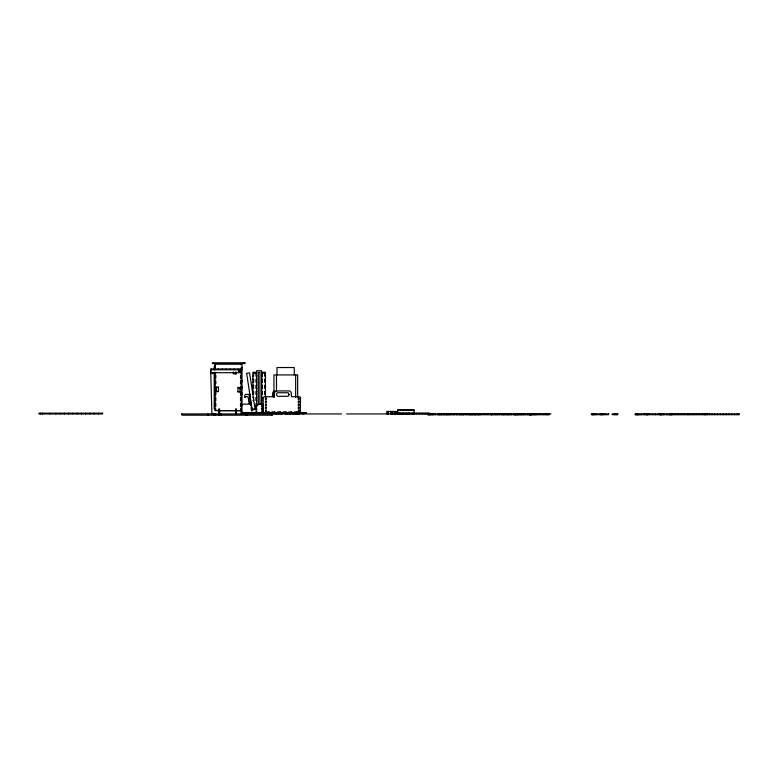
<?xml version="1.0" encoding="UTF-8"?>
<svg xmlns="http://www.w3.org/2000/svg" width="778" height="778" viewBox="0 0 778 778"><rect width="100%" height="100%" fill="white"/><g stroke="black" fill="none" stroke-linecap="round" stroke-linejoin="round"><path stroke-width="1.17" d="M263.236 413.069L263.236 405.892A1.78 1.78 0 0 0 261.457 404.113A8.821 8.821 0 0 0 256.448 405.669L255.952 405.669M300.279 412.758L300.522 397.996A1.293 1.293 0 0 0 299.229 396.702L291.4 396.702L291.186 392.365L289.795 390.926L275.772 390.945L274.498 392.705L274.381 396.702L264.714 396.702A1.478 1.478 0 0 0 263.236 398.171L263.236 412.933M289.134 394.543L288.152 396.303L277.532 396.303L276.618 395.205A3.083 3.083 0 0 1 276.618 393.843L277.532 392.744L288.152 392.744L289.134 394.524M215.088 365.923L215.166 366.701M215.059 365.641L215.059 366.924M249.855 394.582L249.125 394.689L250.808 405.853L251.547 405.746M249.534 397.383L250.263 397.276M249.738 398.725L250.467 398.618M250.137 401.419L250.876 401.312M250.341 402.761L251.08 402.654M251.809 407.487L251.08 407.594L251.557 410.803L252.296 410.696L246.636 373.304L249.573 372.866L254.999 408.751M252.062 409.199L255.836 408.625L255.943 409.354M252.179 409.928L255.952 409.354M274.157 390.926L272.767 392.365L272.553 396.702M215.078 364.055L241.997 364.055L241.997 413.925M215.078 366.282L214.339 366.282L214.339 369.735M214.339 367.051L215.078 367.051M241.997 367.43L241.258 367.43L241.258 368.996M214.339 367.547L215.078 367.547M241.997 368.996L210.643 368.996L211.869 413.186L212.618 413.935M241.997 369.735L210.634 369.735L210.76 372.701L241.258 372.701M239.78 370.727L238.438 370.61L238.438 371.349L241.258 371.349M241.258 370.61L239.673 370.61M256.691 372.331L252.869 372.331L252.869 394.407L253.609 394.407L253.609 391.353L252.869 391.353M215.827 372.536L215.078 372.536L215.078 410.638L241.258 410.638L236.366 410.638M241.258 372.536L240.519 372.536L240.519 370.328M253.628 373.07L255.952 373.07M262.39 373.07L264.714 373.07M212.238 373.683L212.987 373.683M215.078 375.346L215.827 375.346L215.827 378.147L215.078 378.147M241.258 375.346L240.519 375.346L240.519 378.147L241.258 378.147M252.869 376.124L253.628 376.124L253.609 372.331M256.691 376.124L255.952 376.124L255.952 372.331M261.651 376.124L262.39 376.124L262.39 372.331M265.463 376.124L264.714 376.124L264.714 372.331M252.869 379.168L253.628 379.168L253.609 382.212L252.869 382.212M256.691 379.168L255.952 379.168L255.952 382.212L256.691 382.212M261.651 379.168L262.39 379.168L262.39 382.212L261.651 382.212M265.463 379.168L264.714 379.168L264.714 382.212L265.463 382.212M241.258 380.578L241.997 380.578M215.078 380.948L215.827 380.948L215.827 383.749L215.078 383.749M241.258 380.948L240.519 380.948L240.519 383.749L241.258 383.749M241.258 381.91L241.997 381.92M252.869 385.266L253.628 385.266L253.609 388.31L252.869 388.31M256.691 385.266L255.952 385.266L255.952 388.31L256.691 388.31M261.651 385.266L262.39 385.266L262.39 388.31L261.651 388.31M265.463 385.266L264.714 385.266L264.714 388.31L265.463 388.31M215.078 386.559L215.827 386.559L215.827 389.36L215.078 389.36M241.258 386.559L240.519 386.559L240.519 389.36L241.258 389.36M241.258 386.754L241.997 386.754M216.488 387.395L218.462 387.395M237.971 387.648L239.945 387.648M241.258 388.086L241.997 388.086M241.258 388.086L241.997 388.086M215.827 388.582L216.488 388.582M215.827 390.916L216.488 390.916M216.488 391.47L218.462 391.47M256.691 391.353L255.952 391.353L255.952 394.407L256.691 394.407M261.651 391.353L262.39 391.353L262.39 394.407L261.651 394.407M265.463 391.353L264.714 391.353L264.714 394.407L265.463 394.407M237.971 391.713L239.945 391.713M215.078 392.161L215.827 392.161L215.827 394.971L215.078 394.971M241.258 392.161L240.519 392.161L240.519 394.971L241.258 394.971M241.258 392.929L241.997 392.919M241.258 394.261L241.997 394.261M250.39 394.407L246.072 394.407A1.332 1.332 0 0 0 244.739 395.739L244.739 397.451L245.478 397.451A1.43 1.43 0 0 1 248.192 397.451L249.145 403.743M252.889 397.451L253.628 397.451L253.609 400.495L252.889 400.495M256.691 397.451L255.952 397.451L255.952 400.495L256.691 400.495M261.651 397.451L262.39 397.451L262.39 400.495L261.651 400.495M215.078 397.772L215.827 397.772L215.827 400.573L215.078 400.573M241.258 397.772L240.519 397.772L240.519 400.573L241.258 400.573M215.078 403.374L215.827 403.374L215.827 406.184L215.078 406.184M241.258 403.374L240.519 403.374L240.519 406.184L241.258 406.184M256.691 403.549L255.952 403.549L255.952 409.88L256.691 409.88L256.691 408.479L255.952 408.479M262.39 403.549L261.651 403.549L261.651 372.331L265.463 372.331L265.463 397.451M250.545 404.113L243.456 404.113A1.459 1.459 0 0 0 241.997 405.571M255.952 406.593L256.691 406.593M255.952 407.069L256.691 407.069L256.691 370.727L261.505 370.727L261.505 404.181M215.078 408.985L215.827 408.985L215.827 410.638M241.258 408.985L240.519 408.985L240.519 410.638M218.832 409.773L219.571 409.773M235.627 409.773L236.366 409.773M397.587 410.483L399.095 410.483L399.095 409.743M414.139 410.483L412.632 410.483L412.632 409.743M218.832 412.359L219.571 412.359M235.627 412.359L236.366 412.359M218.832 412.457L219.571 412.457M235.627 412.457L236.366 412.457M218.832 412.943L219.571 412.943M235.627 412.943L236.366 412.943M241.258 412.943L241.997 412.943M242.639 413.196L303.79 413.196L303.79 413.935M391.47 413.196L430.039 413.196L430.02 414.674M242.639 413.264L306.338 413.264L306.338 412.525L242.639 412.525L242.639 413.935M181.498 413.935L341.484 413.935M346.618 413.935L550.98 413.935M641.325 414.431L639.749 414.674M666.658 414.431L668.234 414.674M427.56 414.674L427.54 413.935L427.511 414.674L549.492 414.674L549.492 413.935M219.571 410.628L235.627 410.638M215.078 409.763L214.222 408.897L214.222 372.108M738.361 413.935L738.361 414.674M737.029 413.935L737.029 414.674M734.461 413.935L734.461 414.674M731.651 413.935L731.651 414.674M728.84 413.935L728.84 414.674M726.03 413.935L726.03 414.674M723.219 413.935L723.219 414.674M720.409 413.935L720.409 414.674M717.598 413.935L717.598 414.674M714.788 413.935L714.788 414.674M711.977 413.935L711.977 414.674M709.166 413.935L709.166 414.674M707.591 413.935L707.591 414.674M706.259 413.935L706.259 414.674M705.52 413.935L705.52 414.674M705.033 413.935L705.033 414.674M704.294 413.935L704.294 414.674M704.022 413.935L704.022 414.674M702.515 413.935L702.524 414.674M701.027 413.935L701.017 414.674M699.519 413.935L699.519 414.674M698.022 413.935L698.022 414.674M696.524 413.935L696.524 414.674M695.017 413.935L695.017 414.674M693.519 413.935L693.519 414.674M692.021 413.935L692.021 414.674M690.524 413.935L690.524 414.674M689.016 413.935L689.026 414.674M688.53 413.935L688.53 414.674M687.791 413.935L687.791 414.674M687.519 413.935L687.519 414.674M686.021 413.935L686.021 414.674M684.523 413.935L684.523 414.674M683.026 413.935L683.016 414.674M681.518 413.935L681.528 414.674M680.021 413.935L680.021 414.674M678.523 413.935L678.523 414.674M677.025 413.935L677.025 414.674M675.528 413.935L675.528 414.674M674.02 413.935L674.02 414.674M672.737 413.935L672.737 414.674M672.523 413.935L672.523 414.674M671.521 413.935L671.521 414.674M671.385 413.935L671.443 414.674M671.258 413.935L671.258 414.674M671.044 413.935L671.044 414.674M670.519 413.935L670.519 414.674M670.305 413.935L670.305 414.674M670.082 413.935L670.082 414.674M669.566 413.935L669.566 414.674M669.265 413.935L669.187 414.674M666.629 413.935L666.658 414.674M663.624 413.935L663.624 414.674M662.02 413.935L662.02 414.674M661.378 413.935L661.329 414.674M661.154 413.935L661.232 414.674M661.037 413.935L661.037 414.674M660.862 413.935L660.862 414.674M660.755 413.935L660.629 414.674M660.503 413.935L660.503 414.674M660.376 413.935L660.376 414.674M659.773 413.935L659.773 414.674M658.227 413.935L658.188 414.674M655.416 413.935L655.416 414.674M655.377 413.935L655.377 414.674M652.567 413.935L652.606 414.674M649.756 413.935L649.795 414.674M648.21 413.935L648.21 414.674M647.607 413.935L647.481 414.674M647.354 413.935L647.354 414.674M647.228 413.935L647.228 414.674M647.121 413.935L646.975 414.674L646.917 413.935M646.693 413.935L646.654 414.674M646.606 413.935L646.635 414.674M645.964 413.935L645.964 414.674M644.359 413.935L644.359 414.674M644.165 413.935L644.135 414.674M641.354 413.935L641.325 414.674M638.719 413.935L638.796 414.674M638.417 413.935L638.417 414.674M637.902 413.935L637.902 414.674M637.678 413.935L637.678 414.674M637.464 413.935L637.464 414.674M636.939 413.935L636.939 414.674M636.725 413.935L636.725 414.674M636.462 413.935L636.599 414.674M635.48 413.935L635.48 414.674M635.461 413.935L635.461 414.674M616.983 413.935L616.983 414.674M616.497 413.935L616.497 414.674M615.038 413.935L615.038 414.674M614.299 413.935L614.299 414.674M605.245 413.935L605.245 414.674M603.679 413.935L603.679 414.674M602.94 413.935L602.94 414.674M602.366 413.935L602.366 414.674M602.065 413.935L602.065 414.674M601.326 413.935L601.326 414.674M601.034 413.935L601.034 414.674M600.723 413.935L600.723 414.674M599.974 413.935L599.974 414.674M596.6 413.935L596.6 414.674M595.044 413.935L595.044 414.674M594.295 413.935L594.295 414.674M593.721 413.935L593.721 414.674M593.42 413.935L593.42 414.674M592.68 413.935L592.68 414.674M592.389 413.935L592.389 414.674M592.077 413.935L592.077 414.674M548.723 413.935L548.723 414.674M548.227 413.935L548.227 414.674M547.342 413.935L547.342 414.674M546.778 413.935L546.778 414.674M546.603 413.935L546.603 414.674M546.039 413.935L546.039 414.674M544.872 413.935L544.872 414.674M543.812 413.935L543.812 414.674M543.112 413.935L543.112 414.674M541.342 413.935L541.342 414.674M539.981 413.935L539.981 414.674M538.619 413.935L538.619 414.674M537.394 413.935L537.394 414.674M536.548 413.935L536.548 414.674M536.217 413.935L536.217 414.674M535.906 413.935L535.906 414.674M535.468 413.935L535.468 414.674M534.875 413.935L534.875 414.674M534.544 413.935L534.544 414.674M533.445 413.935L533.445 414.674M533.241 413.935L533.241 414.674M533.183 413.935L533.183 414.674M532.755 413.935L532.755 414.674M531.821 413.935L531.821 414.674M531.617 413.935L531.656 414.674M531.423 413.935L531.423 414.674M531.218 413.935L531.218 414.674M531.014 413.935L531.014 414.674M530.917 413.935L530.917 414.674M530.684 413.935L530.606 414.674M530.538 413.935L530.479 414.674M530.401 413.935L530.275 414.674M529.876 413.935L529.876 414.674M529.672 414.674L529.672 413.935L529.487 414.674M529.448 413.935L529.448 414.674M528.962 413.935L528.962 414.674M528.067 414.674L528.067 413.935L527.873 414.674M527.328 413.935L527.328 414.674M525.539 413.935L525.539 414.674M524.994 413.935L524.994 414.674M524.255 413.935L524.255 414.674M523.38 413.935L523.38 414.674M523.205 413.935L523.205 414.674M523.01 413.935L523.088 414.674M522.369 413.935L522.369 414.674M521.6 413.935L521.591 414.674M521.124 413.935L521.124 414.674M521.017 413.935L521.017 414.674M520.249 413.935L520.249 414.674M520.2 413.935L520.2 414.674M519.694 413.935L519.665 414.674M518.8 413.935L518.8 414.674M518.761 413.935L518.761 414.674M518.138 413.935L518.138 414.674M517.808 413.935L517.915 414.674M517.642 413.935L517.642 414.674M517.389 413.935L517.389 414.674M516.816 413.935L516.816 414.674M516.514 413.935L516.514 414.674M516.213 413.935L515.892 414.674M515.775 413.935L515.775 414.674M515.551 413.935L515.551 414.674M515.483 413.935L515.483 414.674M515.172 413.935L515.172 414.674M514.871 413.935L514.871 414.674M514.433 413.935L514.433 414.674M514.132 413.935L514.132 414.674M513.684 413.935L513.684 414.674M511.603 413.935L511.603 414.674M510.971 413.935L510.971 414.674M510.378 413.935L510.378 414.674M509.989 413.935L509.989 414.674M509.512 413.935L509.512 414.674M508.754 413.935L508.754 414.674M508.277 413.935L508.277 414.674M507.908 413.935L507.908 414.674M507.655 413.935L507.655 414.674M507.538 413.935L507.538 414.674M507.159 413.935L507.159 414.674M505.933 413.935L505.933 414.674M505.671 413.935L505.671 414.674M504.445 413.935L504.445 414.674M504.066 413.935L504.066 414.674M503.327 413.935L503.327 414.674M502.092 413.935L502.092 414.674M501.353 413.935L501.353 414.674M501.226 413.935L501.226 414.674M499.748 413.935L499.748 414.674M498.387 413.935L498.387 414.674M497.648 413.935L497.648 414.674M497.473 413.935L497.473 414.674M496.734 413.935L496.734 414.674M495.8 413.935L495.8 414.674M495.401 413.935L495.401 414.674M494.166 413.935L494.166 414.674M493.573 413.935L493.573 414.674M492.523 413.935L492.591 414.674M491.959 413.935L491.959 414.674M491.784 413.935L491.852 414.674M491.599 413.935L491.579 414.674M491.531 413.935L491.531 414.674M491.21 413.935L491.21 414.674M490.519 413.935L490.471 414.674M488.817 413.935L488.817 414.674M487.427 413.935L487.427 414.674M485.861 413.935L485.861 414.674M484.383 413.935L484.383 414.674M482.895 413.935L482.895 414.674M481.329 413.935L481.329 414.674M480.687 413.935L480.687 414.674M480.211 413.935L480.211 414.674M479.929 413.935L479.929 414.674M479.725 413.935L479.725 414.674M478.947 413.935L478.985 414.674M478.626 413.935L478.713 414.674M478.285 413.935L478.285 414.674M478.081 413.935L478.052 414.674M477.391 413.935L477.391 414.674M477.215 413.935L477.206 414.674M476.972 413.935L476.972 414.674M475.718 413.935L475.718 414.674M475.611 413.935L475.611 414.674M475.241 413.935L475.241 414.674M475.057 413.935L475.057 414.674M474.21 413.935L474.21 414.674M474.006 413.935L474.006 414.674M472.713 413.935L472.713 414.674M472.45 413.935L472.45 414.674M472.188 413.935L472.188 414.674M471.711 413.935L471.711 414.674M471.215 413.935L471.215 414.674M471.04 413.935L471.04 414.674M470.641 413.935L470.641 414.674M469.902 413.935L469.902 414.674M469.718 413.935L469.718 414.674M469.63 413.935L469.63 414.674M469.144 413.935L469.144 414.674M468.22 413.935L468.21 414.674M468.132 413.935L468.084 414.674M466.712 413.935L466.625 414.674M466.1 413.935L466.1 414.674M465.215 413.935L465.127 414.674L465.118 413.935M463.717 413.935L463.717 414.674M463.63 413.935L463.63 414.674M463.377 413.935L463.377 414.674M463.046 413.935L463.046 414.674M462.151 413.935L462.151 414.674M462.035 413.935L462.035 414.674M461.296 413.935L461.296 414.674M460.868 413.935L460.868 414.674M460.625 413.935L460.625 414.674M460.002 413.935L460.002 414.674M459.535 413.935L459.535 414.674M459.127 413.935L459.195 414.674M457.629 413.935L457.629 414.674M457.406 413.935L457.406 414.674M456.958 413.935L456.958 414.674M456.229 413.935L456.229 414.674L456.132 413.935M454.634 413.935L454.595 414.674M453.905 413.935L453.905 414.674M451.785 413.935L451.785 414.674M450.861 413.935L450.861 414.674M450.686 413.935L450.686 414.674M450.306 413.935L450.306 414.674M449.606 413.935L449.606 414.674M448.974 413.935L448.974 414.674M448.527 413.935L448.517 414.674M448.196 413.935L448.196 414.674M447.34 413.935L447.34 414.674M447.185 413.935L447.185 414.674M446.737 413.935L446.737 414.674M446.562 413.935L446.64 414.674M446.416 413.935L446.455 414.674M446.164 413.935L446.164 414.674M445.23 413.935L445.23 414.674M444.705 413.935L444.822 414.674M444.374 413.935L444.374 414.674M443.83 413.935L443.83 414.674M443.353 413.935L443.353 414.674M442.945 413.935L442.964 414.674M442.429 413.935L442.381 414.674M441.612 413.935L441.496 414.674M441.418 413.935L441.418 414.674M441.019 413.935L441.019 414.674M440.543 413.935L440.543 414.674M440.251 413.935L440.251 414.674M439.619 413.935L439.619 414.674M439.239 413.935L439.239 414.674M439.132 413.935L439.132 414.674M438.452 414.674L438.384 413.935L438.374 414.674M437.644 413.935L437.644 414.674M435.486 413.935L435.486 414.674M434.912 413.935L434.912 414.674M433.609 413.935L433.628 414.674M432.869 413.935L432.889 414.674M432.529 413.935L432.529 414.674M432.101 413.935L432.101 414.674M431.955 413.935L431.955 414.674M431.207 413.935L431.207 414.674M430.915 413.935L430.895 414.674M430.526 413.935L430.526 414.674M429.806 413.935L429.806 414.674M429.563 413.935L429.563 414.674M429.203 413.935L429.203 414.674M428.824 413.935L428.824 414.674M428.532 413.196L428.503 414.674L428.464 413.935M428.25 413.935L428.25 414.674M427.025 413.196L427.025 413.935M425.527 413.196L425.527 413.935M424.02 413.196L424.02 413.935M422.512 413.196L422.512 413.935M421.015 413.196L421.015 413.935M419.507 413.196L419.507 413.935M418 413.196L418 413.935M416.502 413.196L416.502 413.935M414.995 413.196L414.995 413.935M414.139 413.935L414.139 409.743L397.587 409.743L397.587 413.196M413.488 413.196L413.488 413.935M412.778 413.196L412.778 413.935M412.632 413.196L412.632 413.935M411.27 413.196L411.27 413.935M411.124 409.743L411.124 410.483L409.627 410.483L409.627 409.743M411.124 413.196L411.124 413.935M409.773 413.196L409.773 413.935M409.627 413.196L409.627 413.935M408.265 413.196L408.265 413.935M408.119 409.743L408.119 410.483L406.612 410.483L406.612 409.743M408.119 413.196L408.119 413.935M408.012 413.196L408.012 413.935M406.612 413.196L406.758 413.935M406.515 413.196L406.515 413.935M405.26 413.196L405.26 413.935M405.114 409.743L405.114 410.483L403.607 410.483L403.607 409.743M405.114 413.196L405.114 413.935M403.753 413.196L403.753 413.935M403.607 413.196L403.607 413.935M403.5 413.196L403.5 413.935M402.245 413.196L402.245 413.935M402.1 409.743L402.1 410.483L400.602 410.483L400.602 409.743M402.1 413.196L402.1 413.935M402.002 413.196L402.002 413.935M400.748 413.196L400.748 413.935M400.495 413.196L400.602 413.935M399.24 413.196L399.24 413.935M399.095 413.196L399.095 413.935M398.988 413.196L398.988 413.935M398.822 413.196L398.822 413.935M397.733 413.196L397.733 413.935M397.49 413.196L397.49 413.935M396.654 413.935L396.654 411.465L386.763 411.465L386.763 413.935M395.983 413.196L395.983 413.935M395.166 411.465L395.166 413.935M394.679 411.465L394.679 413.935M394.475 413.196L394.475 413.935M392.978 413.196L392.978 413.935M392.832 413.196L392.832 413.935M392.443 411.465L392.443 413.935M391.966 411.465L391.966 413.935M391.422 411.465L391.47 413.935M390.478 411.465L390.478 413.935M388.348 411.465L388.348 413.935M388.222 411.465L388.222 413.935M387.804 411.465L387.804 413.935M302.418 413.196L302.418 413.935M299.676 413.196L299.676 413.935M299.277 413.196L299.277 413.935M297.653 397.636L297.653 374.928L273.944 374.928L273.944 397.636M295.659 374.928L295.659 397.636M294.269 374.928L294.269 367.527L276.987 367.527L276.987 374.928M290.389 413.196L290.389 413.935M289.805 413.196L289.805 413.935M289.056 413.196L289.056 413.935M287.831 413.196L287.831 413.935M287.627 413.196L287.627 413.935M287.082 413.196L287.082 413.935M286.596 413.196L286.596 413.935M286.265 413.196L286.265 413.935M285.516 413.196L285.516 413.935M285.03 413.196L285.03 413.935M282.56 413.196L282.56 413.935M281.393 413.196L281.393 413.935M281.228 413.196L281.228 413.935M280.741 413.196L280.741 413.935M279.409 413.196L279.409 413.935M278.621 413.196L278.621 413.935M277.941 413.196L277.941 413.935M276.939 413.196L276.939 413.935M276.491 374.928L276.491 391.655M276.297 413.196L276.297 413.935M275.13 413.196L275.13 413.935M273.973 413.196L273.973 413.935M272.65 413.196L272.65 413.935M272.465 413.945L272.465 415.18L181.994 415.18L181.994 413.945M272.329 413.196L272.329 413.935M271.726 413.945L271.726 415.18M259.901 404.395L259.901 372.331L258.306 372.331L258.306 404.395M254.367 413.196L254.367 413.935M253.511 412.525L253.511 413.264M250.915 413.196L250.915 413.935M247.034 413.945L247.034 415.18M246.334 412.525L246.334 413.264M246.295 413.945L246.295 415.18M245.547 413.945L245.547 415.18M243.728 362.82L243.728 363.559M241.258 369.735L241.258 413.935M241.005 363.559L241.005 364.794M238.049 368.996L238.049 369.735M236.366 413.935L236.366 408.897L235.627 408.897L235.627 413.935M236.055 372.39L236.055 374.199M235.734 371.894L235.734 373.868L233.264 373.868L233.264 371.894M234.1 368.996L234.1 369.735M230.142 368.996L230.142 369.735M226.194 368.996L226.194 369.735M222.245 368.996L222.245 369.735M220.855 413.945L220.855 415.18M220.116 413.945L220.116 415.18M219.571 413.935L219.571 408.897L218.832 408.897L218.91 415.18M218.297 368.996L218.297 369.735M215.428 413.945L215.428 415.18M215.078 363.559L215.078 369.735M214.436 413.945L214.436 415.18M213.6 362.82L213.6 363.559M213.697 413.945L213.697 415.18M211.626 368.996L211.626 369.735M207.921 413.945L207.921 415.18M98.359 413.196L98.359 413.935M94.109 413.196L94.109 413.935M89.859 413.196L89.859 413.935M85.619 413.196L85.619 413.935M81.369 413.196L81.369 413.935M77.119 413.196L77.119 413.935M72.879 413.196L72.879 413.935M68.629 413.196L68.629 413.935M64.38 413.196L64.38 413.935M60.13 413.196L60.13 413.935M55.89 413.196L55.89 413.935M49.773 413.196L49.773 413.935M42.596 413.196L42.596 413.935M40.68 413.196L40.68 413.935M297.566 396.712A1.293 1.293 0 0 1 298.421 397.208M298.12 413.546A1.118 1.118 0 0 1 297.332 413.867L296.029 413.935A166.317 166.317 0 0 0 290.807 413.526M243.164 413.789A1.887 1.887 0 0 1 241.997 412.058M299.958 413.546A1.118 1.118 0 0 1 299.17 413.867L297.857 413.935A166.317 166.317 0 0 0 292.635 413.526M250.059 395.924L249.33 396.041L250.069 395.983M244.953 362.82L212.375 362.82L212.365 363.559L244.953 363.559L244.963 362.82M218.462 387.269L216.488 387.269L216.488 391.597L218.462 391.597L218.462 387.269M239.945 387.522L237.971 387.522L237.971 391.84L239.945 391.84L239.945 387.522M266.202 398.2L265.463 398.2L265.463 399.697L266.202 399.697L266.202 398.2M299.034 398.2L298.295 398.2L298.295 399.697L299.034 399.688L299.034 398.2M266.202 401.205L265.463 401.205L265.463 402.703L266.202 402.703L266.202 401.205M299.034 401.205L298.295 401.205L298.295 402.703L299.034 402.683L299.034 401.205M266.202 404.2L265.463 404.2L265.463 405.698L266.202 405.678L266.202 404.2M299.034 404.2L298.295 404.2L298.295 405.698L299.034 405.678L299.034 404.2M262.39 405.669L261.651 405.669L261.651 407.069L262.39 407.069L262.39 405.669M266.202 407.195L265.463 407.205L265.463 408.693L266.202 408.693L266.202 407.195M299.034 407.205L298.295 407.195L298.295 408.693L299.034 408.693L299.034 407.195M262.39 408.479L261.651 408.479L261.651 409.88L262.39 409.88L262.39 408.479M266.202 410.201L265.463 410.201L265.463 411.698L266.202 411.679L266.202 410.201M299.034 410.201L298.295 410.201L298.295 411.698L299.034 411.698L299.034 410.201M256.691 411.28L255.952 411.28L255.952 412.69L256.691 412.69L256.691 411.28M262.39 411.28L261.651 411.28L261.651 412.69L262.39 412.69L262.39 411.28M269.1 411.97L267.525 411.97L267.525 412.71L269.1 412.71L269.1 411.97M274.731 411.97L271.921 411.97L271.921 412.71L274.731 412.71L274.731 411.97M280.352 411.97L277.542 411.97L277.542 412.71L280.352 412.71L280.352 411.97M285.973 411.97L283.163 411.97L283.163 412.71L285.973 412.71L285.973 411.97M291.594 411.97L288.784 411.97L288.784 412.71L291.594 412.71L291.594 411.97M296.963 411.97L294.405 411.97L294.405 412.71L296.963 412.71L296.963 411.97M102.599 413.196L38.9 413.196L38.9 413.935L102.599 413.935L102.599 413.196M608.62 413.935L591.338 413.935L591.338 414.674L608.62 414.674L608.62 413.935M617.761 413.935L612.082 413.935L612.082 414.674L617.761 414.674L617.761 413.935M739.1 413.935L635.247 413.935L635.247 414.674L739.1 414.674L739.1 413.935M663.848 414.674L663.848 413.935L663.819 414.674M530.188 414.674L530.188 413.935L530.071 414.674M503.697 414.674L503.697 413.935L503.697 414.674M474.872 414.674L474.872 413.935L474.843 414.674M453.36 414.674L453.36 413.935L453.263 414.674"/></g></svg>
